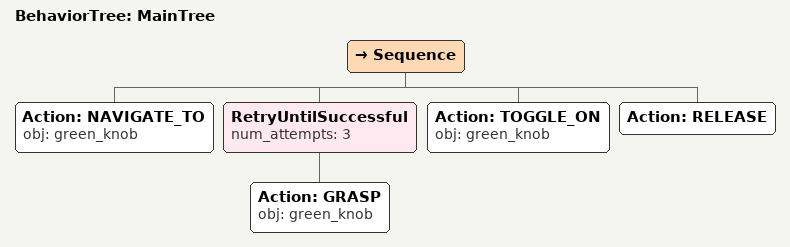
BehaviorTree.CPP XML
<root main_tree_to_execute="MainTree">
  <BehaviorTree ID="MainTree">
    <Sequence>
      <!-- Navigate to green_knob -->
      <Action ID="NAVIGATE_TO" obj="green_knob" />
      <!-- Retry GRASP green_knob up to 3 attempts -->
      <RetryUntilSuccessful num_attempts="3">
        <!-- Grasp green_knob -->
        <Action ID="GRASP" obj="green_knob" />
      </RetryUntilSuccessful>
      <!-- Toggle on green_knob -->
      <Action ID="TOGGLE_ON" obj="green_knob" />
      <!-- Release -->
      <Action ID="RELEASE" />
    </Sequence>
  </BehaviorTree>
</root>
